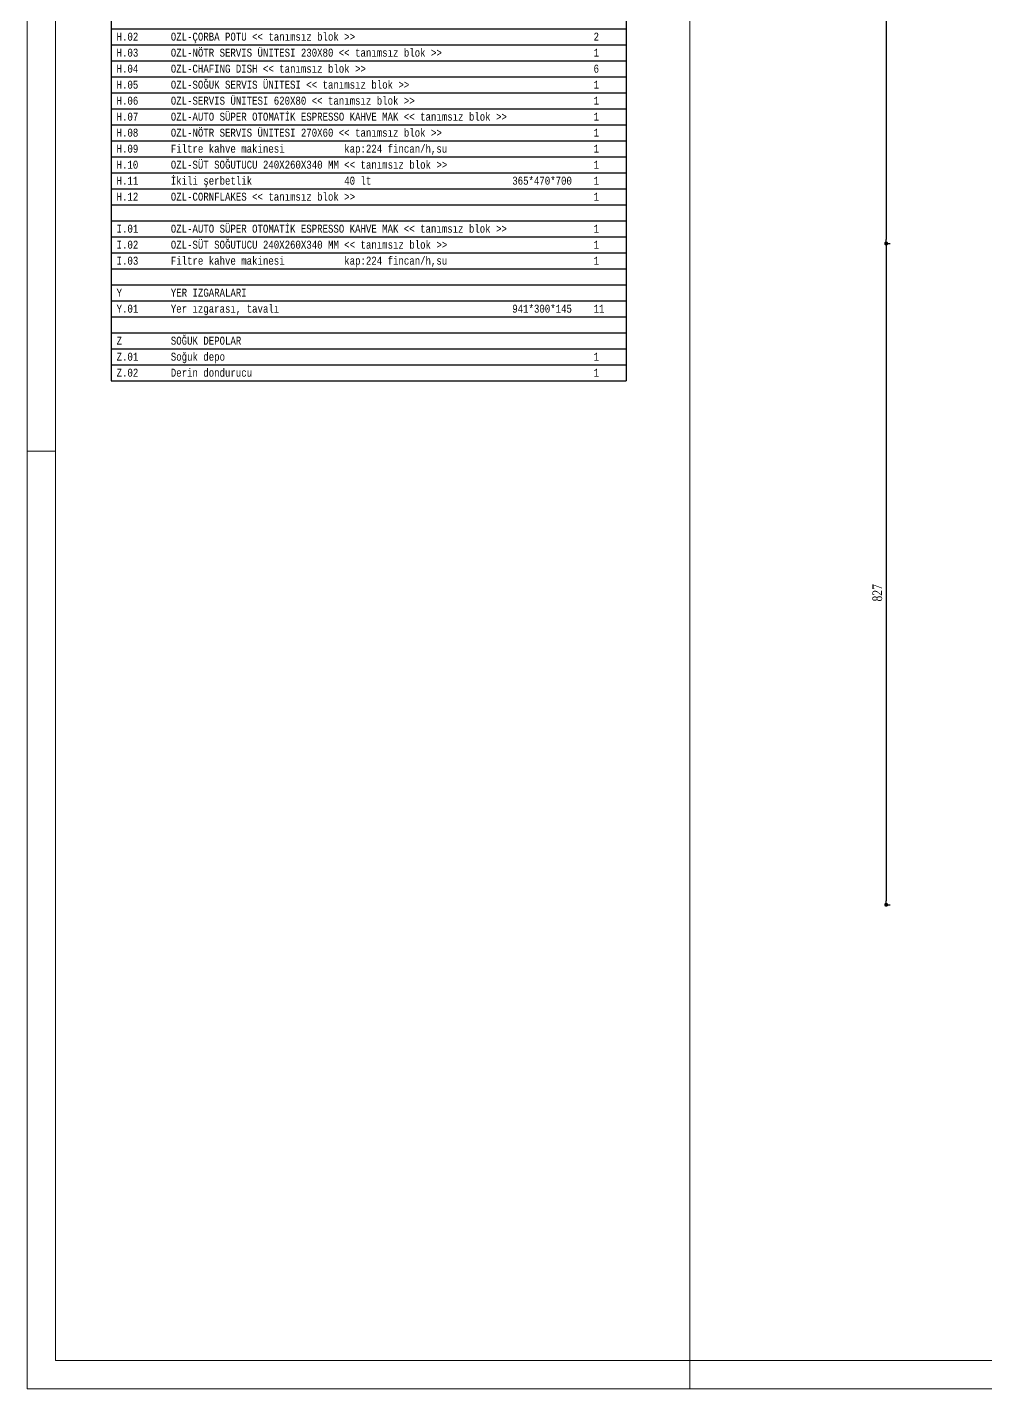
# Model space of a CAD drawing. Extents: x 820 to 5791, y 1495 to 5010.
# Drawn here: x 820 to 2019, y 1495 to 3197 of the extents above; entities that cross this region are included whole.
import ezdxf

# ---------------------------------------------------------------- set-up
doc = ezdxf.new("R2010")
doc.units = 0
doc.header["$LTSCALE"] = 20
doc.linetypes.add('BORDER', pattern=[1.75, 0.5, -0.25, 0.5, -0.25, 0, -0.25])
doc.layers.get('0').update_dxf_attribs({"linetype": 'CONTINUOUS', "lineweight": 15})
doc.layers.get('DEFPOINTS').update_dxf_attribs({"linetype": 'CONTINUOUS'})
for name, color, linetype, lineweight in [('-DWG_ANA_1', 7, 'BORDER', 25), ('0_YKA_layout', 11, 'CONTINUOUS', 18), ('ölç', 63, 'CONTINUOUS', 20)]:
    doc.layers.add(name, color=color, linetype=linetype, lineweight=lineweight)
for name, color, linetype in [('BL-H', 210, 'CONTINUOUS'), ('BL-I', 151, 'CONTINUOUS'), ('BL-Yr', 144, 'CONTINUOUS'), ('BL-Z', 117, 'CONTINUOUS')]:
    doc.layers.add(name, color=color, linetype=linetype)
doc.layers.add('dış ölçü', color=7, linetype='CONTINUOUS', lineweight=20, true_color=0x0d6787)
doc.styles.add('antet', font='monos.ttf', dxfattribs={"width": 0.8})
doc.styles.add('TRS', font='times.ttf', dxfattribs={"width": 0.8})
doc.dimstyles.new('dış ölçü', dxfattribs={"dimtxt": 12, "dimasz": 5, "dimexe": 5, "dimexo": 35, "dimgap": 5, "dimtad": 1, "dimdec": 0, "dimdsep": 46, "dimtxsty": 'TRS', "dimblk": 'DOT', "dimcen": 0, "dimdle": 0.1, "dimclrd": 256, "dimclre": 256, "dimclrt": 73, "dimadec": 0, "dimazin": 0, "dimtfac": 0.3, "dimtdec": 0, "dimtix": 1, "dimtmove": 2, "dimatfit": 3, "dimldrblk": 'DOT', "dimfxl": 1, "dimfxlon": 1, "dimtolj": 1, "dimarcsym": 0})

# ---------------------------------------------------------------- blocks, each defined once
blk = doc.blocks.new('_Dot')
at = {"layer": 'ölç', "color": 0, "lineweight": -2}
blk.add_line((-0.5, 0), (-1, 0), dxfattribs=at)
at = {"layer": 'ölç', "color": 0, "const_width": 0.5}
blk.add_lwpolyline([(-0.25, 0, 1), (0.25, 0, 1)], format="xyb", close=True, dxfattribs=at)
blk = doc.blocks.new('*D168')
at = {"layer": 'DEFPOINTS', "color": 0, "transparency": 16777216}
for p in [(2059, 3686.8), (1894.2, 2926.5), (1894.2, 2926.5)]:
    blk.add_point(p, dxfattribs=at)
at = {"layer": 'dış ölçü', "lineweight": -2, "transparency": 16777216}
for p, q in [((1895.2, 3686.8), (1889.2, 3686.8)), ((1894.2, 3681.8), (1894.2, 2931.5)), ((1894.2, 2926.5), (1899.2, 2926.5))]:
    blk.add_line(p, q, dxfattribs=at)
at = {"layer": 'dış ölçü', "lineweight": -2, "transparency": 16777216, "xscale": 5, "yscale": 5, "zscale": 5}
for p, rotation in [((1894.2, 3686.8), 90), ((1894.2, 2926.5), 270)]:
    blk.add_blockref('_Dot', p, dxfattribs=dict(at, rotation=rotation))
at = {"layer": 'dış ölçü', "color": 73, "transparency": 16777216, "insert": (1883.1, 3306.7), "char_height": 12, "attachment_point": 5, "rotation": 90, "style": 'TRS'}
blk.add_mtext('\\A1;760', dxfattribs=at)
blk = doc.blocks.new('*D169')
at = {"layer": 'DEFPOINTS', "color": 0, "transparency": 16777216}
for p in [(1894.2, 2926.5), (1894.2, 2100), (1894.2, 2100)]:
    blk.add_point(p, dxfattribs=at)
at = {"layer": 'dış ölçü', "lineweight": -2, "transparency": 16777216}
for p, q in [((1894.2, 2926.5), (1899.2, 2926.5)), ((1894.2, 2921.5), (1894.2, 2105)), ((1894.2, 2100), (1899.2, 2100))]:
    blk.add_line(p, q, dxfattribs=at)
at = {"layer": 'dış ölçü', "lineweight": -2, "transparency": 16777216, "xscale": 5, "yscale": 5, "zscale": 5}
for p, rotation in [((1894.2, 2926.5), 90), ((1894.2, 2100), 270)]:
    blk.add_blockref('_Dot', p, dxfattribs=dict(at, rotation=rotation))
at = {"layer": 'dış ölçü', "color": 73, "transparency": 16777216, "insert": (1883.1, 2489.9), "char_height": 12, "attachment_point": 5, "rotation": 90, "style": 'TRS'}
blk.add_mtext('\\A1;827', dxfattribs=at)
blk = doc.blocks.new('*U48')
for p, q in [((-2100, 8910), (-2100, 90)), ((-90, 8820), (-90, 90)), ((-90, 2970), (0, 2970)), ((-90, 90), (-12510, 90)), ((-2100, 0), (-2100, 90))]:
    blk.add_line(p, q)
blk.add_lwpolyline([(-12600, 0), (-12600, 8910), (0, 8910), (0, 0)], close=True)

msp = doc.modelspace()

# ---------------------------------------------------------------- linework, layer by layer
at = {"layer": '-DWG_ANA_1', "linetype": 'Continuous'}
for p, q in [((925, 4475), (925, 2755)), ((1569, 4475), (1569, 2755)), ((925, 2755), (1569, 2755))]:
    msp.add_line(p, q, dxfattribs=at)
for points in [[(925, 2955), (1569, 2955)], [(925, 2875), (1569, 2875)], [(925, 2815), (1569, 2815)]]:
    msp.add_lwpolyline(points, dxfattribs=at)
at = {"layer": 'BL-H', "linetype": 'Continuous'}
for points in [[(925, 3195), (1569, 3195)], [(925, 3175), (1569, 3175)], [(925, 3155), (1569, 3155)], [(925, 3135), (1569, 3135)], [(925, 3115), (1569, 3115)], [(925, 3095), (1569, 3095)], [(925, 3075), (1569, 3075)], [(925, 3055), (1569, 3055)], [(925, 3035), (1569, 3035)], [(925, 3015), (1569, 3015)], [(925, 2995), (1569, 2995)], [(925, 2975), (1569, 2975)]]:
    msp.add_lwpolyline(points, dxfattribs=at)
at = {"layer": 'BL-I', "linetype": 'Continuous'}
for points in [[(925, 2935), (1569, 2935)], [(925, 2915), (1569, 2915)], [(925, 2895), (1569, 2895)]]:
    msp.add_lwpolyline(points, dxfattribs=at)
at = {"layer": 'BL-Yr', "linetype": 'Continuous'}
for points in [[(925, 2855), (1569, 2855)], [(925, 2835), (1569, 2835)]]:
    msp.add_lwpolyline(points, dxfattribs=at)
at = {"layer": 'BL-Z', "linetype": 'Continuous'}
for points in [[(925, 2795), (1569, 2795)], [(925, 2775), (1569, 2775)], [(925, 2755), (1569, 2755)]]:
    msp.add_lwpolyline(points, dxfattribs=at)

# ---------------------------------------------------------------- block references
at = {"layer": '0_YKA_layout', "xscale": -0.3945508202554345, "yscale": 0.3945508202554345, "zscale": 0.3945508202554345}
msp.add_blockref('*U48', (820, 1495), dxfattribs=at)

# ---------------------------------------------------------------- texts
at = {"layer": 'BL-H', "linetype": 'Continuous', "style": 'antet', "width": 0.8}
for s, p in [(' H.02      OZL-ÇORBA POTU << tanımsız blok >>                                            2', (925, 3180)), (' H.03      OZL-NÖTR SERVIS ÜNITESI 230X80 << tanımsız blok >>                            1', (925, 3160)), (' H.04      OZL-CHAFING DISH << tanımsız blok >>                                          6', (925, 3140)), (' H.05      OZL-SOĞUK SERVIS ÜNITESI << tanımsız blok >>                                  1', (925, 3120)), (' H.06      OZL-SERVIS ÜNITESI 620X80 << tanımsız blok >>                                 1', (925, 3100)), (' H.07      OZL-AUTO SÜPER OTOMATİK ESPRESSO KAHVE MAK << tanımsız blok >>                1', (925, 3080)), (' H.08      OZL-NÖTR SERVIS ÜNITESI 270X60 << tanımsız blok >>                            1', (925, 3060)), (' H.09      Filtre kahve makinesi           kap:224 fincan/h,su                           1', (925, 3040)), (' H.10      OZL-SÜT SOĞUTUCU 240X260X340 MM << tanımsız blok >>                           1', (925, 3020)), (' H.11      İkili şerbetlik                 40 lt                          365*470*700    1', (925, 3000)), (' H.12      OZL-CORNFLAKES << tanımsız blok >>                                            1', (925, 2980))]:
    msp.add_text(s, height=10, dxfattribs=at).set_placement(p)
at = {"layer": 'BL-I', "linetype": 'Continuous', "style": 'antet', "width": 0.8}
for s, p in [(' I.01      OZL-AUTO SÜPER OTOMATİK ESPRESSO KAHVE MAK << tanımsız blok >>                1', (925, 2940)), (' I.02      OZL-SÜT SOĞUTUCU 240X260X340 MM << tanımsız blok >>                           1', (925, 2920)), (' I.03      Filtre kahve makinesi           kap:224 fincan/h,su                           1', (925, 2900))]:
    msp.add_text(s, height=10, dxfattribs=at).set_placement(p)
at = {"layer": 'BL-Yr', "linetype": 'Continuous', "style": 'antet', "width": 0.8}
for s, p in [(' Y         YER IZGARALARI', (925, 2860)), (' Y.01      Yer ızgarası, tavalı                                           941*300*145    11', (925, 2840))]:
    msp.add_text(s, height=10, dxfattribs=at).set_placement(p)
at = {"layer": 'BL-Z', "linetype": 'Continuous', "style": 'antet', "width": 0.8}
for s, p in [(' Z         SOĞUK DEPOLAR', (925, 2800)), (' Z.01      Soğuk depo                                                                    1', (925, 2780)), (' Z.02      Derin dondurucu                                                               1', (925, 2760))]:
    msp.add_text(s, height=10, dxfattribs=at).set_placement(p)

# ---------------------------------------------------------------- dimensions: what is measured, and where the dimension line sits
at = {"layer": 'dış ölçü'}
dim = msp.add_linear_dim(base=(1894.2, 2926.5), p1=(2059, 3686.8), p2=(1894.2, 2926.5), angle=90, dimstyle='dış ölçü', dxfattribs=at)
dim.commit()
dim.dimension.update_dxf_attribs({"geometry": '*D168', "text_midpoint": (1883.1, 3306.7)})
dim = msp.add_linear_dim(base=(1894.1763, 2100.0445), p1=(1894.1763, 2926.546), p2=(1894.1763, 2100.0445), angle=90, dimstyle='dış ölçü', dxfattribs=at)
dim.commit()
dim.dimension.update_dxf_attribs({"geometry": '*D169', "text_midpoint": (1883.0552, 2489.8945), "dimtype": 160})

doc.saveas('drawing.dxf')
